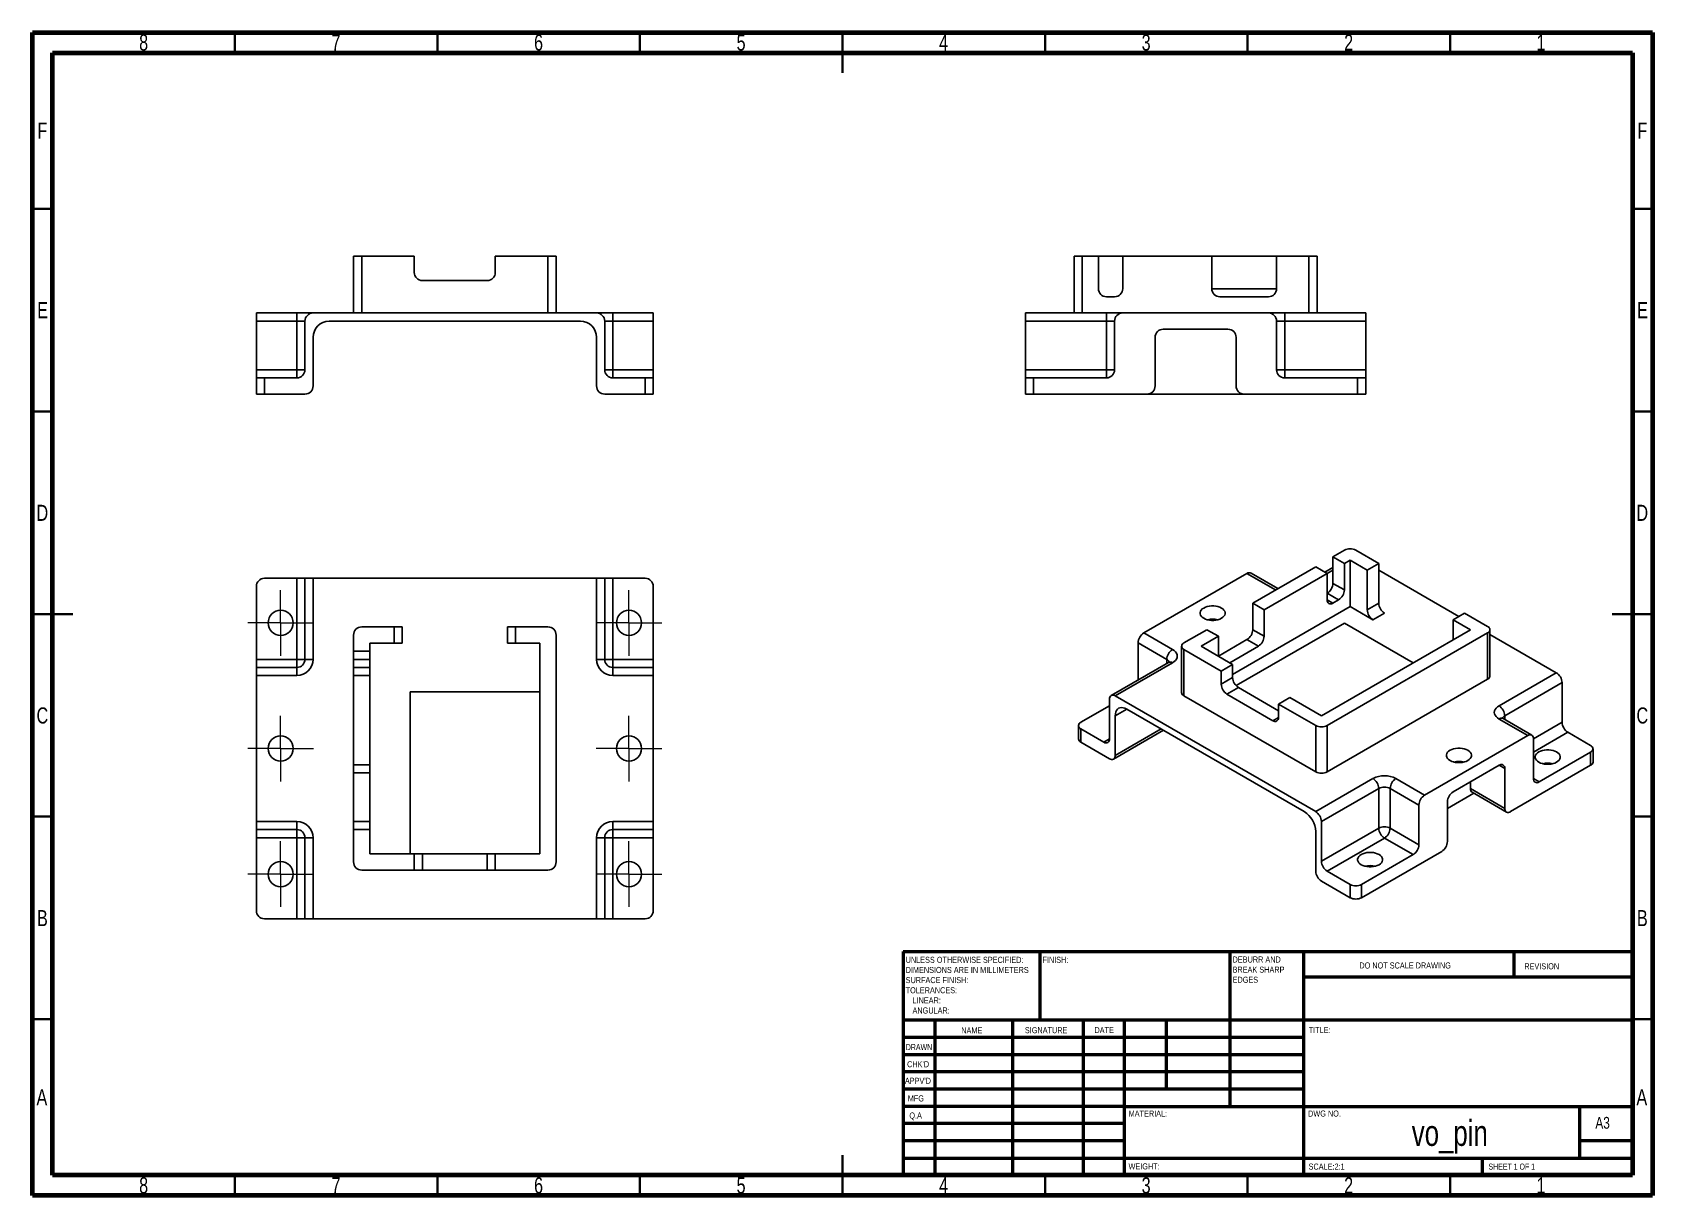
# Model space of a CAD drawing. Header units: millimetres. Extents: x 15 to 415, y 5 to 292.
import ezdxf

# ---------------------------------------------------------------- set-up
doc = ezdxf.new("R2010")
doc.units = ezdxf.units.MM
doc.styles.add('SLDTEXTSTYLE0', font='TXT', dxfattribs={"width": 0.75})
doc.styles.add('SLDTEXTSTYLE1', font='TXT', dxfattribs={"width": 0.686449})
doc.styles.add('SLDTEXTSTYLE2', font='TXT', dxfattribs={"width": 0.6875})

# ---------------------------------------------------------------- blocks, each defined once
blk = doc.blocks.new('SW_NOTE_0')
at = {"color": 0, "linetype": 'Continuous', "lineweight": 0, "char_height": 1.5, "attachment_point": 1, "style": 'SLDTEXTSTYLE0'}
for s, insert in [('UNLESS OTHERWISE SPECIFIED:', (0, 1.93)), ('SURFACE FINISH:', (0, -3.07)), ('DIMENSIONS ARE IN MILLIMETERS', (0, -0.57)), ('TOLERANCES:', (0, -5.57)), ('ANGULAR:', (1.69, -10.57)), ('LINEAR:', (1.69, -8.07))]:
    blk.add_mtext(s, dxfattribs=dict(at, insert=insert))
blk = doc.blocks.new('SW_NOTE_0_1')
at = {"color": 0, "linetype": 'Continuous', "lineweight": 0, "char_height": 1.5, "attachment_point": 1, "style": 'SLDTEXTSTYLE0'}
for s, insert in [('DEBURR AND', (0, 1.93)), ('BREAK SHARP', (0, -0.57)), ('EDGES', (0, -3.07))]:
    blk.add_mtext(s, dxfattribs=dict(at, insert=insert))
blk = doc.blocks.new('SW_CENTERMARKSYMBOL_0')
at = {"color": 0, "linetype": 'Continuous', "lineweight": 18}
for p, q in [((0, 5), (0, 8.1)), ((0, 0), (0, 5)), ((-5, 0), (-8.1, 0)), ((0, 0), (-5, 0)), ((0, 0), (0, -5)), ((0, 0), (5, 0)), ((5, 0), (8.1, 0)), ((0, -5), (0, -8.1))]:
    blk.add_line(p, q, dxfattribs=at)
blk = doc.blocks.new('SW_CENTERMARKSYMBOL_1')
at = {"color": 0, "linetype": 'Continuous', "lineweight": 18}
for p, q in [((0, 5), (0, 8.1)), ((0, 0), (0, 5)), ((-5, 0), (-8.1, 0)), ((0, 0), (-5, 0)), ((0, 0), (0, -5)), ((0, 0), (5, 0)), ((5, 0), (8.1, 0)), ((0, -5), (0, -8.1))]:
    blk.add_line(p, q, dxfattribs=at)
blk = doc.blocks.new('SW_CENTERMARKSYMBOL_2')
at = {"color": 0, "linetype": 'Continuous', "lineweight": 18}
for p, q in [((0, 5), (0, 8.1)), ((0, 0), (0, 5)), ((-5, 0), (-8.1, 0)), ((0, 0), (-5, 0)), ((0, 0), (0, -5)), ((0, 0), (5, 0)), ((5, 0), (8.1, 0)), ((0, -5), (0, -8.1))]:
    blk.add_line(p, q, dxfattribs=at)
blk = doc.blocks.new('SW_CENTERMARKSYMBOL_3')
at = {"color": 0, "linetype": 'Continuous', "lineweight": 18}
for p, q in [((0, 5), (0, 8.1)), ((0, 0), (0, 5)), ((-5, 0), (-8.1, 0)), ((0, 0), (-5, 0)), ((0, 0), (0, -5)), ((0, 0), (5, 0)), ((5, 0), (8.1, 0)), ((0, -5), (0, -8.1))]:
    blk.add_line(p, q, dxfattribs=at)
blk = doc.blocks.new('SW_CENTERMARKSYMBOL_4')
at = {"color": 0, "linetype": 'Continuous', "lineweight": 18}
for p, q in [((0, 5), (0, 8.1)), ((0, 0), (0, 5)), ((-5, 0), (-8.1, 0)), ((0, 0), (-5, 0)), ((0, 0), (0, -5)), ((0, 0), (5, 0)), ((5, 0), (8.1, 0)), ((0, -5), (0, -8.1))]:
    blk.add_line(p, q, dxfattribs=at)
blk = doc.blocks.new('SW_CENTERMARKSYMBOL_5')
at = {"color": 0, "linetype": 'Continuous', "lineweight": 18}
for p, q in [((0, 5), (0, 8.1)), ((0, 0), (0, 5)), ((-5, 0), (-8.1, 0)), ((0, 0), (-5, 0)), ((0, 0), (0, -5)), ((0, 0), (5, 0)), ((5, 0), (8.1, 0)), ((0, -5), (0, -8.1))]:
    blk.add_line(p, q, dxfattribs=at)

msp = doc.modelspace()

# ---------------------------------------------------------------- linework, layer by layer
at = {"color": 7, "linetype": 'Continuous', "lineweight": 70}
for p, q in [((15, 5), (15, 292)), ((15, 292), (415, 292)), ((415, 292), (415, 5)), ((20, 10), (20, 287)), ((20, 287), (410, 287)), ((410, 287), (410, 10)), ((410, 10), (20, 10)), ((415, 5), (15, 5))]:
    msp.add_line(p, q, dxfattribs=at)
at = {"color": 7, "linetype": 'Continuous', "lineweight": 35}
for p, q in [((65, 287), (65, 292)), ((115, 287), (115, 292)), ((165, 287), (165, 292)), ((215, 292), (215, 282)), ((215, 287), (215, 292)), ((265, 287), (265, 292)), ((315, 287), (315, 292)), ((365, 287), (365, 292)), ((20, 248.5), (15, 248.5)), ((410, 248.5), (415, 248.5)), ((20, 198.5), (15, 198.5)), ((410, 198.5), (415, 198.5)), ((15, 148.5), (25, 148.5)), ((20, 148.5), (15, 148.5)), ((415, 148.5), (405, 148.5)), ((410, 148.5), (415, 148.5)), ((20, 98.5), (15, 98.5)), ((410, 98.5), (415, 98.5)), ((20, 48.5), (15, 48.5)), ((410, 48.5), (415, 48.5)), ((215, 5), (215, 15)), ((65, 10), (65, 5)), ((115, 10), (115, 5)), ((165, 10), (165, 5)), ((215, 10), (215, 5)), ((265, 10), (265, 5)), ((315, 10), (315, 5)), ((365, 10), (365, 5))]:
    msp.add_line(p, q, dxfattribs=at)
at = {"color": 7, "linetype": 'Continuous', "lineweight": 25}
for p, q in [((94.29, 222.77), (94.29, 236.77)), ((94.29, 236.77), (96.29, 236.77)), ((96.29, 236.77), (96.29, 222.77)), ((109.29, 236.77), (96.29, 236.77)), ((109.29, 236.77), (109.29, 232.77)), ((129.29, 236.77), (129.29, 232.77)), ((142.29, 236.77), (129.29, 236.77)), ((142.29, 222.77), (142.29, 236.77)), ((142.29, 236.77), (144.29, 236.77)), ((144.29, 236.77), (144.29, 222.77)), ((272.17, 222.77), (272.17, 236.77)), ((272.17, 236.77), (274.17, 236.77)), ((274.17, 236.77), (274.17, 222.77)), ((278.17, 236.77), (274.17, 236.77)), ((278.17, 236.77), (278.17, 228.77)), ((284.17, 236.77), (278.17, 236.77)), ((284.17, 236.77), (284.17, 228.77)), ((306.17, 236.77), (284.17, 236.77)), ((306.17, 236.77), (306.17, 228.77)), ((322.17, 236.77), (306.17, 236.77)), ((322.17, 236.77), (322.17, 228.77)), ((330.17, 236.77), (322.17, 236.77)), ((330.17, 222.77), (330.17, 236.77)), ((330.17, 236.77), (332.17, 236.77)), ((332.17, 236.77), (332.17, 222.77)), ((127.29, 230.77), (111.29, 230.77)), ((322.17, 228.77), (306.17, 228.77)), ((282.17, 226.77), (280.17, 226.77)), ((320.17, 226.77), (308.17, 226.77)), ((70.29, 220.77), (70.29, 222.77)), ((70.29, 222.77), (80.29, 222.77)), ((80.29, 220.77), (70.29, 220.77)), ((70.29, 208.77), (70.29, 220.77)), ((80.29, 220.77), (80.29, 222.77)), ((84.29, 222.77), (80.29, 222.77)), ((80.29, 208.77), (80.29, 220.77)), ((80.29, 220.77), (82.29, 220.77)), ((82.29, 208.77), (82.29, 220.77)), ((154.29, 222.77), (84.29, 222.77)), ((150.29, 220.77), (88.29, 220.77)), ((158.29, 222.77), (154.29, 222.77)), ((156.29, 208.77), (156.29, 220.77)), ((156.29, 220.77), (158.29, 220.77)), ((158.29, 220.77), (158.29, 222.77)), ((158.29, 222.77), (168.29, 222.77)), ((158.29, 220.77), (158.29, 208.77)), ((168.29, 220.77), (158.29, 220.77)), ((168.29, 222.77), (168.29, 220.77)), ((168.29, 208.77), (168.29, 220.77)), ((260.17, 220.77), (260.17, 222.77)), ((260.17, 222.77), (280.17, 222.77)), ((280.17, 220.77), (260.17, 220.77)), ((260.17, 208.77), (260.17, 220.77)), ((280.17, 220.77), (280.17, 222.77)), ((280.17, 222.77), (284.17, 222.77)), ((282.17, 220.77), (280.17, 220.77)), ((280.17, 208.77), (280.17, 220.77)), ((282.17, 208.77), (282.17, 220.77)), ((284.17, 222.77), (320.17, 222.77)), ((324.17, 222.77), (320.17, 222.77)), ((322.17, 208.77), (322.17, 220.77)), ((322.17, 220.77), (324.17, 220.77)), ((324.17, 220.77), (324.17, 222.77)), ((324.17, 222.77), (344.17, 222.77)), ((324.17, 220.77), (324.17, 208.77)), ((344.17, 220.77), (324.17, 220.77)), ((344.17, 222.77), (344.17, 220.77)), ((344.17, 208.77), (344.17, 220.77)), ((84.29, 204.77), (84.29, 216.77)), ((154.29, 204.77), (154.29, 216.77)), ((292.17, 216.77), (292.17, 204.77)), ((294.17, 218.77), (310.17, 218.77)), ((312.17, 216.77), (312.17, 204.77)), ((70.29, 208.77), (80.29, 208.77)), ((70.29, 206.77), (70.29, 208.77)), ((80.29, 208.77), (82.29, 208.77)), ((80.29, 208.77), (80.29, 206.77)), ((156.29, 208.77), (158.29, 208.77)), ((158.29, 206.77), (158.29, 208.77)), ((158.29, 208.77), (168.29, 208.77)), ((168.29, 208.77), (168.29, 206.77)), ((260.17, 208.77), (280.17, 208.77)), ((260.17, 206.77), (260.17, 208.77)), ((280.17, 208.77), (280.17, 206.77)), ((280.17, 208.77), (282.17, 208.77)), ((322.17, 208.77), (324.17, 208.77)), ((324.17, 206.77), (324.17, 208.77)), ((324.17, 208.77), (344.17, 208.77)), ((344.17, 208.77), (344.17, 206.77)), ((70.29, 202.77), (70.29, 206.77)), ((70.29, 206.77), (72.29, 206.77)), ((72.29, 206.77), (72.29, 202.77)), ((72.29, 206.77), (80.29, 206.77)), ((166.29, 206.77), (158.29, 206.77)), ((166.29, 202.77), (166.29, 206.77)), ((166.29, 206.77), (168.29, 206.77)), ((168.29, 206.77), (168.29, 202.77)), ((260.17, 202.77), (260.17, 206.77)), ((260.17, 206.77), (262.17, 206.77)), ((262.17, 206.77), (262.17, 202.77)), ((262.17, 206.77), (280.17, 206.77)), ((324.17, 206.77), (342.17, 206.77)), ((342.17, 202.77), (342.17, 206.77)), ((342.17, 206.77), (344.17, 206.77)), ((344.17, 206.77), (344.17, 202.77)), ((72.29, 202.77), (70.29, 202.77)), ((82.29, 202.77), (72.29, 202.77)), ((166.29, 202.77), (156.29, 202.77)), ((168.29, 202.77), (166.29, 202.77)), ((262.17, 202.77), (260.17, 202.77)), ((262.17, 202.77), (290.17, 202.77)), ((290.17, 202.77), (314.17, 202.77)), ((314.17, 202.77), (342.17, 202.77)), ((344.17, 202.77), (342.17, 202.77)), ((336.07, 162.6), (338.9, 164.23)), ((347.39, 160.96), (341.73, 164.23)), ((316.27, 151.17), (331.83, 160.15)), ((331.83, 160.15), (334.66, 158.51)), ((336.07, 160), (334.07, 158.85)), ((338.9, 160.96), (336.07, 162.6)), ((336.07, 162.6), (336.07, 156.06)), ((338.9, 160.96), (340.32, 161.78)), ((338.9, 160.96), (338.9, 154.43)), ((340.32, 161.78), (340.32, 150.35)), ((344.56, 159.33), (340.32, 161.78)), ((347.39, 160.96), (344.56, 159.33)), ((347.39, 160.96), (347.39, 151.16)), ((72.29, 157.31), (80.29, 157.31)), ((80.29, 137.31), (80.29, 157.31)), ((80.29, 157.31), (82.29, 157.31)), ((82.29, 137.31), (82.29, 157.31)), ((82.29, 157.31), (84.29, 157.31)), ((84.29, 157.31), (84.29, 137.31)), ((154.29, 157.31), (84.29, 157.31)), ((154.29, 137.31), (154.29, 157.31)), ((154.29, 157.31), (156.29, 157.31)), ((156.29, 157.31), (156.29, 137.31)), ((156.29, 157.31), (158.29, 157.31)), ((158.29, 157.31), (158.29, 137.31)), ((166.29, 157.31), (158.29, 157.31)), ((314.86, 158.51), (289.4, 143.82)), ((322.51, 154.77), (315.86, 158.61)), ((319.1, 149.53), (334.66, 158.51)), ((334.66, 158.51), (334.66, 151.98)), ((336.07, 156.06), (338.9, 154.43)), ((344.56, 159.33), (344.56, 149.53)), ((367.18, 147.9), (347.39, 159.33)), ((70.29, 155.31), (70.29, 137.31)), ((168.29, 155.31), (168.29, 137.31)), ((337.49, 151.98), (334.66, 153.61)), ((311.32, 133.61), (340.32, 150.35)), ((316.27, 151.17), (319.1, 149.53)), ((316.27, 151.17), (316.27, 144.63)), ((319.1, 149.53), (319.1, 143)), ((336.07, 151.16), (337.49, 151.98)), ((345.97, 147.08), (340.32, 150.35)), ((344.56, 149.53), (347.39, 151.16)), ((348.8, 148.71), (345.97, 147.08)), ((365.77, 147.08), (368.6, 148.72)), ((374.26, 145.45), (368.6, 148.72)), ((104.29, 145.31), (96.29, 145.31)), ((104.29, 145.31), (104.29, 141.31)), ((104.29, 145.31), (106.29, 145.31)), ((106.29, 145.31), (106.29, 141.31)), ((132.29, 141.31), (132.29, 145.31)), ((132.29, 145.31), (134.29, 145.31)), ((134.29, 141.31), (134.29, 145.31)), ((142.29, 145.31), (134.29, 145.31)), ((299.3, 141.37), (304.96, 144.63)), ((304.96, 144.63), (307.79, 143)), ((312.16, 130.83), (338.9, 146.27)), ((316.27, 144.63), (319.1, 143)), ((333.24, 123.41), (370.01, 144.63)), ((338.9, 146.27), (355.87, 136.47)), ((370.01, 144.63), (365.77, 147.08)), ((365.77, 147.08), (365.77, 142.19)), ((374.84, 133.2), (374.84, 144.63)), ((94.29, 139.31), (94.29, 143.31)), ((104.29, 141.31), (98.29, 141.31)), ((98.29, 139.31), (98.29, 141.31)), ((106.29, 141.31), (104.29, 141.31)), ((134.29, 141.31), (132.29, 141.31)), ((140.29, 141.31), (134.29, 141.31)), ((140.29, 89.31), (140.29, 141.31)), ((144.29, 87.31), (144.29, 143.31)), ((295.06, 137.29), (287.99, 141.37)), ((287.99, 132.25), (287.99, 141.37)), ((289.4, 143.82), (296.47, 139.73)), ((298.72, 140.55), (298.72, 129.12)), ((303.55, 140.55), (307.79, 143)), ((311.32, 136.06), (303.55, 140.55)), ((307.79, 143), (307.79, 138.1)), ((307.79, 138.1), (314.86, 142.18)), ((310.62, 136.47), (317.69, 140.55)), ((317.69, 140.55), (314.86, 142.18)), ((334.66, 120.96), (374.26, 143.82)), ((374.26, 132.39), (374.26, 143.82)), ((391.23, 134.02), (374.84, 143.48)), ((70.29, 137.31), (80.29, 137.31)), ((70.29, 135.31), (70.29, 137.31)), ((82.29, 137.31), (80.29, 137.31)), ((80.29, 137.31), (80.29, 135.31)), ((82.29, 137.31), (84.29, 137.31)), ((98.29, 139.31), (94.29, 139.31)), ((94.29, 137.31), (94.29, 139.31)), ((98.29, 137.31), (94.29, 137.31)), ((94.29, 135.31), (94.29, 137.31)), ((98.29, 139.31), (98.29, 137.31)), ((98.29, 135.31), (98.29, 137.31)), ((156.29, 137.31), (154.29, 137.31)), ((158.29, 137.31), (156.29, 137.31)), ((158.29, 135.31), (158.29, 137.31)), ((158.29, 137.31), (168.29, 137.31)), ((168.29, 137.31), (168.29, 135.31)), ((295.47, 136.57), (281.33, 128.4)), ((296.47, 136.47), (282.33, 128.3)), ((299.3, 139.74), (299.3, 128.3)), ((308.5, 134.43), (299.3, 139.74)), ((308.5, 134.43), (311.32, 136.06)), ((311.32, 136.06), (311.32, 132.8)), ((70.29, 135.31), (80.29, 135.31)), ((70.29, 133.31), (70.29, 135.31)), ((70.29, 133.31), (70.29, 97.31)), ((80.29, 133.31), (70.29, 133.31)), ((80.29, 135.31), (80.29, 133.31)), ((94.29, 135.31), (98.29, 135.31)), ((94.29, 133.31), (94.29, 135.31)), ((94.29, 133.31), (98.29, 133.31)), ((94.29, 111.31), (94.29, 133.31)), ((98.29, 135.31), (98.29, 133.31)), ((98.29, 111.31), (98.29, 133.31)), ((158.29, 135.31), (158.29, 133.31)), ((158.29, 135.31), (168.29, 135.31)), ((168.29, 133.31), (158.29, 133.31)), ((168.29, 135.31), (168.29, 133.31)), ((168.29, 97.31), (168.29, 133.31)), ((308.5, 134.43), (308.5, 131.16)), ((308.5, 131.16), (311.32, 132.8)), ((334.66, 109.53), (374.26, 132.39)), ((377.08, 125.86), (391.23, 134.02)), ((108.29, 89.31), (108.29, 129.31)), ((108.29, 129.31), (140.29, 129.31)), ((331.83, 99.73), (282.33, 128.3)), ((331.83, 109.53), (299.3, 128.3)), ((312.74, 130.35), (309.91, 128.71)), ((321.22, 122.18), (309.91, 128.71)), ((322.64, 124.63), (312.74, 130.35)), ((392.64, 131.57), (378.5, 123.41)), ((392.64, 121.77), (392.64, 131.57)), ((280.92, 125.85), (273.85, 121.77)), ((280.92, 117.69), (280.92, 127.49)), ((329, 99.73), (285.16, 125.04)), ((322.64, 126.27), (325.47, 127.9)), ((331.83, 120.96), (322.64, 126.27)), ((322.64, 126.27), (322.64, 123)), ((333.24, 123.41), (325.47, 127.9)), ((273.26, 120.95), (273.26, 117.69)), ((273.85, 120.14), (273.85, 116.87)), ((273.85, 120.14), (279.5, 116.87)), ((282.33, 113.61), (282.33, 123.41)), ((331.83, 109.53), (331.83, 120.96)), ((334.66, 120.96), (334.66, 109.53)), ((384.16, 118.51), (377.08, 122.59)), ((385.16, 118.61), (378.08, 122.69)), ((280.92, 112.79), (273.85, 116.87)), ((281.92, 112.69), (294.23, 119.8)), ((358.7, 103.81), (384.16, 118.51)), ((385.57, 107.89), (385.57, 117.69)), ((399.71, 116.06), (394.06, 119.32)), ((399.71, 114.42), (386.98, 107.08)), ((399.71, 111.16), (399.71, 114.42)), ((400.3, 111.97), (400.3, 115.24)), ((94.29, 111.31), (98.29, 111.31)), ((94.29, 109.31), (94.29, 111.31)), ((98.29, 109.31), (94.29, 109.31)), ((94.29, 97.31), (94.29, 109.31)), ((98.29, 111.31), (98.29, 109.31)), ((98.29, 97.31), (98.29, 109.31)), ((365.77, 104.63), (377.08, 111.16)), ((378.5, 110.34), (378.5, 100.54)), ((399.71, 111.16), (379.91, 99.73)), ((331.83, 99.73), (345.97, 107.89)), ((347.39, 105.45), (333.24, 97.28)), ((347.39, 95.65), (347.39, 105.45)), ((357.29, 101.36), (350.21, 105.45)), ((350.21, 105.45), (350.21, 95.65)), ((351.63, 107.89), (358.7, 103.81)), ((364.36, 100.54), (370.84, 104.29)), ((370.01, 105.44), (370.01, 107.08)), ((370.01, 105.44), (378.5, 100.54)), ((370.43, 104.53), (378.91, 99.63)), ((357.29, 91.56), (357.29, 101.36)), ((364.36, 102.18), (364.36, 92.38)), ((70.29, 97.31), (80.29, 97.31)), ((70.29, 95.31), (70.29, 97.31)), ((80.29, 95.31), (80.29, 97.31)), ((94.29, 97.31), (98.29, 97.31)), ((94.29, 95.31), (94.29, 97.31)), ((98.29, 97.31), (98.29, 95.31)), ((158.29, 97.31), (168.29, 97.31)), ((158.29, 95.31), (158.29, 97.31)), ((168.29, 97.31), (168.29, 95.31)), ((333.24, 87.48), (333.24, 97.28)), ((80.29, 95.31), (70.29, 95.31)), ((70.29, 93.31), (70.29, 95.31)), ((80.29, 93.31), (70.29, 93.31)), ((70.29, 93.31), (70.29, 75.31)), ((80.29, 95.31), (80.29, 93.31)), ((80.29, 93.31), (82.29, 93.31)), ((80.29, 73.31), (80.29, 93.31)), ((82.29, 93.31), (84.29, 93.31)), ((82.29, 73.31), (82.29, 93.31)), ((84.29, 93.31), (84.29, 73.31)), ((94.29, 95.31), (98.29, 95.31)), ((94.29, 87.31), (94.29, 95.31)), ((98.29, 89.31), (98.29, 95.31)), ((154.29, 73.31), (154.29, 93.31)), ((156.29, 93.31), (154.29, 93.31)), ((156.29, 93.31), (156.29, 73.31)), ((156.29, 93.31), (158.29, 93.31)), ((168.29, 95.31), (158.29, 95.31)), ((158.29, 93.31), (158.29, 95.31)), ((168.29, 93.31), (158.29, 93.31)), ((158.29, 93.31), (158.29, 73.31)), ((168.29, 95.31), (168.29, 93.31)), ((168.29, 93.31), (168.29, 75.31)), ((331.83, 85.03), (331.83, 94.83)), ((333.24, 87.48), (347.39, 95.65)), ((348.8, 93.2), (334.66, 85.03)), ((355.87, 89.12), (348.8, 93.2)), ((350.21, 95.65), (357.29, 91.56)), ((109.29, 89.31), (98.29, 89.31)), ((109.29, 85.31), (109.29, 89.31)), ((109.29, 89.31), (111.29, 89.31)), ((111.29, 89.31), (111.29, 85.31)), ((127.29, 89.31), (111.29, 89.31)), ((127.29, 85.31), (127.29, 89.31)), ((127.29, 89.31), (129.29, 89.31)), ((129.29, 85.31), (129.29, 89.31)), ((140.29, 89.31), (129.29, 89.31)), ((362.94, 89.93), (343.14, 78.5)), ((355.87, 89.12), (343.14, 81.77)), ((109.29, 85.31), (96.29, 85.31)), ((111.29, 85.31), (109.29, 85.31)), ((127.29, 85.31), (111.29, 85.31)), ((129.29, 85.31), (127.29, 85.31)), ((142.29, 85.31), (129.29, 85.31)), ((340.32, 81.77), (334.66, 85.03)), ((340.32, 78.5), (333.24, 82.58)), ((340.32, 78.5), (340.32, 81.77)), ((343.14, 81.77), (343.14, 78.5)), ((72.29, 73.31), (80.29, 73.31)), ((82.29, 73.31), (80.29, 73.31)), ((84.29, 73.31), (82.29, 73.31)), ((154.29, 73.31), (84.29, 73.31)), ((156.29, 73.31), (154.29, 73.31)), ((158.29, 73.31), (156.29, 73.31)), ((166.29, 73.31), (158.29, 73.31))]:
    msp.add_line(p, q, dxfattribs=at)
at = {"color": 8, "linetype": 'Continuous', "lineweight": 25}
for p, q in [((321.93, 154.43), (314.86, 158.51)), ((336.07, 159.33), (334.66, 158.51)), ((334.66, 151.98), (336.07, 151.16)), ((295.06, 136.33), (295.06, 137.29)), ((285.16, 125.04), (282.33, 123.41)), ((282.33, 113.61), (293.65, 120.14)), ((321.22, 122.18), (322.64, 123)), ((378.5, 123.41), (378.5, 122.45)), ((385.57, 117.69), (392.64, 121.77)), ((279.5, 116.87), (280.92, 117.69)), ((394.06, 119.32), (385.57, 114.42)), ((378.5, 110.34), (377.08, 111.16)), ((385.57, 107.89), (386.98, 107.08))]:
    msp.add_line(p, q, dxfattribs=at)
at = {"color": 7, "linetype": 'Continuous', "lineweight": 50}
for p, q in [((230, 65.25), (410, 65.25)), ((230, 65.25), (230, 10)), ((263.8, 48.25), (263.8, 65.25)), ((310.6, 65.25), (310.6, 27)), ((328.8, 65.25), (328.8, 10)), ((380.8, 58.88), (380.8, 65.25)), ((410, 58.88), (328.8, 58.88)), ((410, 48.25), (230, 48.25)), ((237.8, 48.25), (237.8, 10)), ((256.99, 48.25), (256.99, 10)), ((274.4, 48.25), (274.4, 10)), ((284.6, 10), (284.6, 48.25)), ((295, 31.25), (295, 48.25)), ((328.8, 44), (230, 44)), ((328.8, 39.75), (230, 39.75)), ((328.8, 35.5), (230, 35.5)), ((328.8, 31.25), (230, 31.25)), ((284.6, 27), (230, 27)), ((284.6, 27), (410, 27)), ((397, 14.25), (397, 27)), ((284.6, 22.75), (230, 22.75)), ((284.6, 18.5), (230, 18.5)), ((410, 18.5), (397, 18.5)), ((230, 14.25), (410, 14.25)), ((373, 10), (373, 14.25))]:
    msp.add_line(p, q, dxfattribs=at)
at = {"color": 7, "linetype": 'Continuous', "lineweight": 25, "flags": 128}
for points in [[(304.18, 147.45), (303.83, 147.69), (303.56, 147.96), (303.38, 148.25), (303.29, 148.56), (303.29, 148.87), (303.38, 149.18), (303.56, 149.47), (303.83, 149.74), (304.18, 149.98), (304.6, 150.18), (305.06, 150.34), (305.57, 150.44), (306.1, 150.5), (306.64, 150.5), (307.18, 150.44), (307.68, 150.34), (308.15, 150.18), (308.57, 149.98), (308.91, 149.74), (309.18, 149.47), (309.37, 149.18), (309.46, 148.87), (309.46, 148.56), (309.37, 148.25), (309.18, 147.96), (308.91, 147.69), (308.57, 147.45), (308.15, 147.25), (307.68, 147.09), (307.18, 146.99), (306.64, 146.93), (306.1, 146.93), (305.57, 146.99), (305.06, 147.09), (304.6, 147.25), (304.18, 147.45)], [(296.47, 136.47), (296.88, 136.74), (297.21, 137.05), (297.45, 137.39), (297.6, 137.74), (297.65, 138.1), (297.6, 138.46), (297.45, 138.82), (297.21, 139.15), (296.88, 139.46), (296.47, 139.73)], [(282.33, 123.41), (282.37, 123.9), (282.47, 124.33), (282.64, 124.71), (282.87, 125.01), (283.16, 125.24), (283.5, 125.37), (283.88, 125.42), (284.29, 125.38), (284.72, 125.25), (285.16, 125.04)], [(377.08, 125.86), (376.68, 125.58), (376.35, 125.27), (376.11, 124.94), (375.96, 124.58), (375.91, 124.22), (375.96, 123.86), (376.11, 123.51), (376.35, 123.17), (376.68, 122.87), (377.08, 122.59)], [(364.99, 112.34), (365.41, 112.14), (365.87, 111.99), (366.38, 111.88), (366.91, 111.83), (367.46, 111.83), (367.99, 111.88), (368.5, 111.99), (368.96, 112.14), (369.38, 112.34), (369.72, 112.58), (369.99, 112.85), (370.18, 113.15), (370.27, 113.45), (370.27, 113.77), (370.18, 114.07), (369.99, 114.37), (369.72, 114.64), (369.38, 114.87), (368.96, 115.08), (368.5, 115.23), (367.99, 115.34), (367.46, 115.39), (366.91, 115.39), (366.38, 115.34), (365.87, 115.23), (365.41, 115.08), (364.99, 114.87), (364.65, 114.64), (364.38, 114.37), (364.19, 114.07), (364.1, 113.77), (364.1, 113.45), (364.19, 113.15), (364.38, 112.85), (364.65, 112.58), (364.99, 112.34)], [(391.3, 114.46), (391.64, 114.23), (391.91, 113.96), (392.1, 113.66), (392.19, 113.36), (392.19, 113.04), (392.1, 112.74), (391.91, 112.44), (391.64, 112.17), (391.3, 111.93), (390.88, 111.73), (390.42, 111.58), (389.91, 111.47), (389.38, 111.42), (388.84, 111.42), (388.3, 111.47), (387.8, 111.58), (387.33, 111.73), (386.91, 111.93), (386.57, 112.17), (386.3, 112.44), (386.11, 112.74), (386.02, 113.04), (386.02, 113.36), (386.11, 113.66), (386.3, 113.96), (386.57, 114.23), (386.91, 114.46), (387.33, 114.67), (387.8, 114.82), (388.3, 114.93), (388.84, 114.98), (389.38, 114.98), (389.91, 114.93), (390.42, 114.82), (390.88, 114.67), (391.3, 114.46)], [(347.46, 89.16), (347.8, 88.92), (348.07, 88.65), (348.26, 88.35), (348.35, 88.05), (348.35, 87.73), (348.26, 87.43), (348.07, 87.13), (347.8, 86.86), (347.46, 86.63), (347.04, 86.42), (346.57, 86.27), (346.07, 86.16), (345.53, 86.11), (344.99, 86.11), (344.46, 86.16), (343.95, 86.27), (343.49, 86.42), (343.07, 86.63), (342.73, 86.86), (342.46, 87.13), (342.27, 87.43), (342.18, 87.73), (342.18, 88.05), (342.27, 88.35), (342.46, 88.65), (342.73, 88.92), (343.07, 89.16), (343.49, 89.36), (343.95, 89.51), (344.46, 89.62), (344.99, 89.67), (345.53, 89.67), (346.07, 89.62), (346.57, 89.51), (347.04, 89.36), (347.46, 89.16)]]:
    msp.add_lwpolyline(points, dxfattribs=at)
at = {"color": 7, "linetype": 'Continuous', "lineweight": 25}
for centre in [(76.29, 146.31), (162.29, 146.31), (76.29, 115.31), (162.29, 115.31), (76.29, 84.31), (162.29, 84.31)]:
    msp.add_circle(centre, 3.1, dxfattribs=at)
for centre, radius, start, end in [((111.29, 232.77), 2, 180, 270), ((127.29, 232.77), 2, 270, 0), ((280.17, 228.77), 2, 180, 270), ((282.17, 228.77), 2, 270, 0), ((308.17, 228.77), 2, 180, 270), ((320.17, 228.77), 2, 270, 0), ((84.29, 220.77), 2, 90, 180), ((88.29, 216.77), 4, 90, 180), ((150.29, 216.77), 4, 0, 90), ((154.29, 220.77), 2, 0, 90), ((284.17, 220.77), 2, 90, 180), ((320.17, 220.77), 2, 0, 90), ((294.17, 216.77), 2, 90, 180), ((310.17, 216.77), 2, 0, 90), ((80.29, 208.77), 2, 270, 0), ((158.29, 208.77), 2, 180, 270), ((280.17, 208.77), 2, 270, 0), ((324.17, 208.77), 2, 180, 270), ((82.29, 204.77), 2, 270, 0), ((156.29, 204.77), 2, 180, 270), ((290.17, 204.77), 2, 270, 0), ((314.17, 204.77), 2, 180, 270), ((340.32, 161.5), 3.07, 62.6097, 117.3903), ((72.29, 155.31), 2, 90, 180), ((166.29, 155.31), 2, 0, 90), ((315.45, 157.69), 1.01, 65.6929, 125.6176), ((333, 156.2), 3.07, 302.6055, 357.3945), ((335.83, 154.57), 3.07, 302.6055, 357.3945), ((335.52, 151.84), 0.873, 170.786, 309.2033), ((347.63, 149.67), 3.07, 182.6055, 237.3945), ((350.46, 151.3), 3.07, 182.6055, 237.3945), ((96.29, 143.31), 2, 90, 180), ((142.29, 143.31), 2, 0, 90), ((306.37, 142.07), 5.17, 75.8095, 104.1905), ((313.2, 144.77), 3.07, 302.6055, 357.3945), ((373.95, 144.63), 0.873, 290.7834, 69.2166), ((291.06, 141.23), 3.07, 122.6055, 177.3945), ((299.61, 140.55), 0.873, 110.7834, 249.2166), ((316.03, 143.14), 3.07, 302.6055, 357.3945), ((80.29, 137.31), 4, 270, 0), ((80.29, 137.31), 2, 270, 0), ((158.29, 137.31), 4, 180, 270), ((158.29, 137.31), 2, 180, 270), ((298.13, 137.15), 3.07, 122.6055, 177.3945), ((314.39, 132.94), 3.07, 182.6055, 237.3945), ((373.84, 133.3), 1.01, 294.3747, 354.3052), ((389.57, 131.43), 3.07, 2.6055, 57.3945), ((281.78, 127.63), 0.873, 50.7967, 189.214), ((299.72, 129.22), 1.01, 185.6948, 245.6253), ((311.57, 131.3), 3.07, 182.6055, 237.3945), ((375.43, 123.27), 3.07, 2.6055, 57.3945), ((274.16, 120.95), 0.873, 110.7834, 249.2166), ((321.78, 122.86), 0.873, 230.7967, 9.214), ((333.24, 123.69), 3.07, 242.6097, 297.3903), ((395.71, 121.91), 3.07, 182.6055, 237.3945), ((274.26, 117.79), 1.01, 185.6948, 245.6253), ((280.06, 117.55), 0.873, 230.7967, 9.214), ((384.71, 117.83), 0.873, 350.786, 129.2033), ((399.4, 115.24), 0.873, 290.7834, 69.2166), ((281.47, 113.47), 0.873, 230.7967, 9.214), ((367.19, 106.96), 5.17, 75.8095, 104.1905), ((333.24, 112.26), 3.07, 242.6097, 297.3903), ((348.8, 102.49), 6.1, 62.391, 117.609), ((377.64, 110.48), 0.873, 350.786, 129.2033), ((389.11, 106.55), 5.17, 75.8095, 104.1905), ((399.3, 112.07), 1.01, 294.3747, 354.3052), ((344.32, 105.31), 3.07, 2.6055, 57.3945), ((348.8, 102.72), 3.07, 62.6097, 117.3903), ((353.28, 105.31), 3.07, 122.6055, 177.3945), ((367.43, 102.04), 3.07, 122.6055, 177.3945), ((370.99, 105.33), 0.986, 173.7012, 234.9867), ((386.43, 107.75), 0.873, 170.786, 309.2033), ((360.36, 101.22), 3.07, 122.6055, 177.3945), ((379.36, 100.4), 0.873, 170.786, 309.2033), ((80.29, 93.31), 4, 0, 90), ((158.29, 93.31), 4, 90, 180), ((325.73, 94.58), 6.1, 2.3869, 57.6131), ((330.17, 97.14), 3.07, 2.6055, 57.3945), ((80.29, 93.31), 2, 0, 90), ((158.29, 93.31), 2, 90, 180), ((348.8, 92.92), 3.07, 62.6097, 117.3903), ((350.46, 95.79), 3.07, 182.6055, 237.3945), ((347.14, 95.79), 3.07, 302.6055, 357.3945), ((361.29, 92.52), 3.07, 302.6055, 357.3945), ((354.22, 91.7), 3.07, 302.6055, 357.3945), ((96.29, 87.31), 2, 180, 270), ((142.29, 87.31), 2, 270, 0), ((334.9, 85.17), 3.07, 182.6055, 237.3945), ((336.31, 87.62), 3.07, 182.6055, 237.3945), ((345.26, 81.24), 5.17, 75.8095, 104.1905), ((341.73, 84.5), 3.07, 242.6097, 297.3903), ((341.73, 81.23), 3.07, 242.6097, 297.3903), ((72.29, 75.31), 2, 180, 270), ((166.29, 75.31), 2, 270, 0)]:
    msp.add_arc(centre, radius, start, end, dxfattribs=at)
at = {"color": 8, "linetype": 'Continuous', "lineweight": 25}
for centre, radius, start, end in [((294.59, 136.31), 1.08, 17.9905, 64.4758), ((295.89, 135.65), 1.01, 54.3824, 114.3071), ((377.67, 121.77), 1.01, 65.6929, 125.6176), ((378.97, 122.43), 1.08, 115.5404, 161.8458)]:
    msp.add_arc(centre, radius, start, end, dxfattribs=at)
at = {"color": 7, "linetype": 'Continuous', "lineweight": 25}
for points, knots in [([(295.71, 136.75), (295.71, 136.75), (295.72, 136.76), (295.69, 136.71), (295.6, 136.64), (295.51, 136.59), (295.47, 136.57)], [0, 0, 0, 0, 0.074182, 0.440403, 0.786693, 1, 1, 1, 1]), ([(378.08, 122.69), (378.05, 122.71), (377.96, 122.76), (377.88, 122.83), (377.84, 122.88), (377.84, 122.87), (377.85, 122.87)], [0, 0, 0, 0, 0.192709, 0.547684, 0.909109, 1, 1, 1, 1])]:
    msp.add_open_spline(points, degree=3, knots=knots, dxfattribs=at)

# ---------------------------------------------------------------- block references
at = {"color": 7, "linetype": 'Continuous', "lineweight": 0}
for name, p in [('SW_CENTERMARKSYMBOL_4', (76.29, 146.31)), ('SW_CENTERMARKSYMBOL_2', (162.29, 146.31)), ('SW_CENTERMARKSYMBOL_1', (76.29, 115.31)), ('SW_CENTERMARKSYMBOL_0', (162.29, 115.31)), ('SW_CENTERMARKSYMBOL_5', (76.29, 84.31)), ('SW_CENTERMARKSYMBOL_3', (162.29, 84.31)), ('SW_NOTE_0_1', (311.31, 62.07)), ('SW_NOTE_0', (230.59, 61.99))]:
    msp.add_blockref(name, p, dxfattribs=at)

# ---------------------------------------------------------------- texts
for s, insert, char_height, attachment_point, style in [('8', (42.46, 291.5), 3.97, 2, 'SLDTEXTSTYLE0'), ('7', (89.96, 291.5), 3.97, 2, 'SLDTEXTSTYLE0'), ('6', (139.96, 291.5), 3.97, 2, 'SLDTEXTSTYLE0'), ('5', (189.96, 291.5), 3.97, 2, 'SLDTEXTSTYLE0'), ('4', (239.96, 291.5), 3.97, 2, 'SLDTEXTSTYLE0'), ('3', (289.96, 291.5), 3.97, 2, 'SLDTEXTSTYLE0'), ('2', (339.96, 291.5), 3.97, 2, 'SLDTEXTSTYLE0'), ('1', (387.46, 291.5), 3.97, 2, 'SLDTEXTSTYLE0'), ('F', (17.46, 269.75), 3.97, 2, 'SLDTEXTSTYLE0'), ('F', (412.46, 269.75), 3.97, 2, 'SLDTEXTSTYLE0'), ('E', (17.51, 225.45), 3.97, 2, 'SLDTEXTSTYLE0'), ('E', (412.51, 225.45), 3.97, 2, 'SLDTEXTSTYLE0'), ('D', (17.45, 175.45), 3.97, 2, 'SLDTEXTSTYLE0'), ('D', (412.45, 175.45), 3.97, 2, 'SLDTEXTSTYLE0'), ('C', (17.46, 125.45), 3.97, 2, 'SLDTEXTSTYLE0'), ('C', (412.46, 125.45), 3.97, 2, 'SLDTEXTSTYLE0'), ('B', (17.47, 75.45), 3.97, 2, 'SLDTEXTSTYLE0'), ('B', (412.47, 75.45), 3.97, 2, 'SLDTEXTSTYLE0'), ('FINISH:', (264.37, 63.92), 1.5, 1, 'SLDTEXTSTYLE0'), ('DO NOT SCALE DRAWING', (342.61, 62.53), 1.5, 1, 'SLDTEXTSTYLE0'), ('REVISION', (383.33, 62.33), 1.5, 1, 'SLDTEXTSTYLE0'), ('NAME', (244.32, 46.5), 1.5, 1, 'SLDTEXTSTYLE0'), ('SIGNATURE', (260.03, 46.56), 1.5, 1, 'SLDTEXTSTYLE0'), ('DATE', (277.21, 46.58), 1.5, 1, 'SLDTEXTSTYLE0'), ('TITLE:', (330.09, 46.58), 1.5, 1, 'SLDTEXTSTYLE0'), ('DRAWN', (230.64, 42.38), 1.5, 1, 'SLDTEXTSTYLE1'), ("CHK'D", (230.94, 38.16), 1.5, 1, 'SLDTEXTSTYLE0'), ("APPV'D", (230.4, 34.07), 1.5, 1, 'SLDTEXTSTYLE0'), ('A', (17.34, 31.25), 3.97, 2, 'SLDTEXTSTYLE0'), ('MFG', (231.12, 29.72), 1.5, 1, 'SLDTEXTSTYLE0'), ('A', (412.34, 31.25), 3.97, 2, 'SLDTEXTSTYLE0'), ('Q.A', (231.51, 25.5), 1.5, 1, 'SLDTEXTSTYLE0'), ('MATERIAL:', (285.65, 25.99), 1.5, 1, 'SLDTEXTSTYLE0'), ('DWG NO.', (329.95, 25.99), 1.5, 1, 'SLDTEXTSTYLE0'), ('A3', (400.87, 24.41), 2.91, 1, 'SLDTEXTSTYLE0'), ('vo_pin', (364.93, 23.61), 6.35, 2, 'SLDTEXTSTYLE0'), ('WEIGHT:', (285.62, 12.95), 1.499, 1, 'SLDTEXTSTYLE0'), ('SCALE:2:1', (330.07, 12.9), 1.5, 1, 'SLDTEXTSTYLE0'), ('SHEET 1 OF 1', (374.48, 12.9), 1.5, 1, 'SLDTEXTSTYLE2'), ('8', (42.46, 9.5), 3.97, 2, 'SLDTEXTSTYLE0'), ('7', (89.96, 9.5), 3.97, 2, 'SLDTEXTSTYLE0'), ('6', (139.96, 9.5), 3.97, 2, 'SLDTEXTSTYLE0'), ('5', (189.96, 9.5), 3.97, 2, 'SLDTEXTSTYLE0'), ('4', (239.96, 9.5), 3.97, 2, 'SLDTEXTSTYLE0'), ('3', (289.96, 9.5), 3.97, 2, 'SLDTEXTSTYLE0'), ('2', (339.96, 9.5), 3.97, 2, 'SLDTEXTSTYLE0'), ('1', (387.46, 9.5), 3.97, 2, 'SLDTEXTSTYLE0')]:
    msp.add_mtext(s, dxfattribs=dict(at, insert=insert, char_height=char_height, attachment_point=attachment_point, style=style))

doc.saveas('drawing.dxf')
